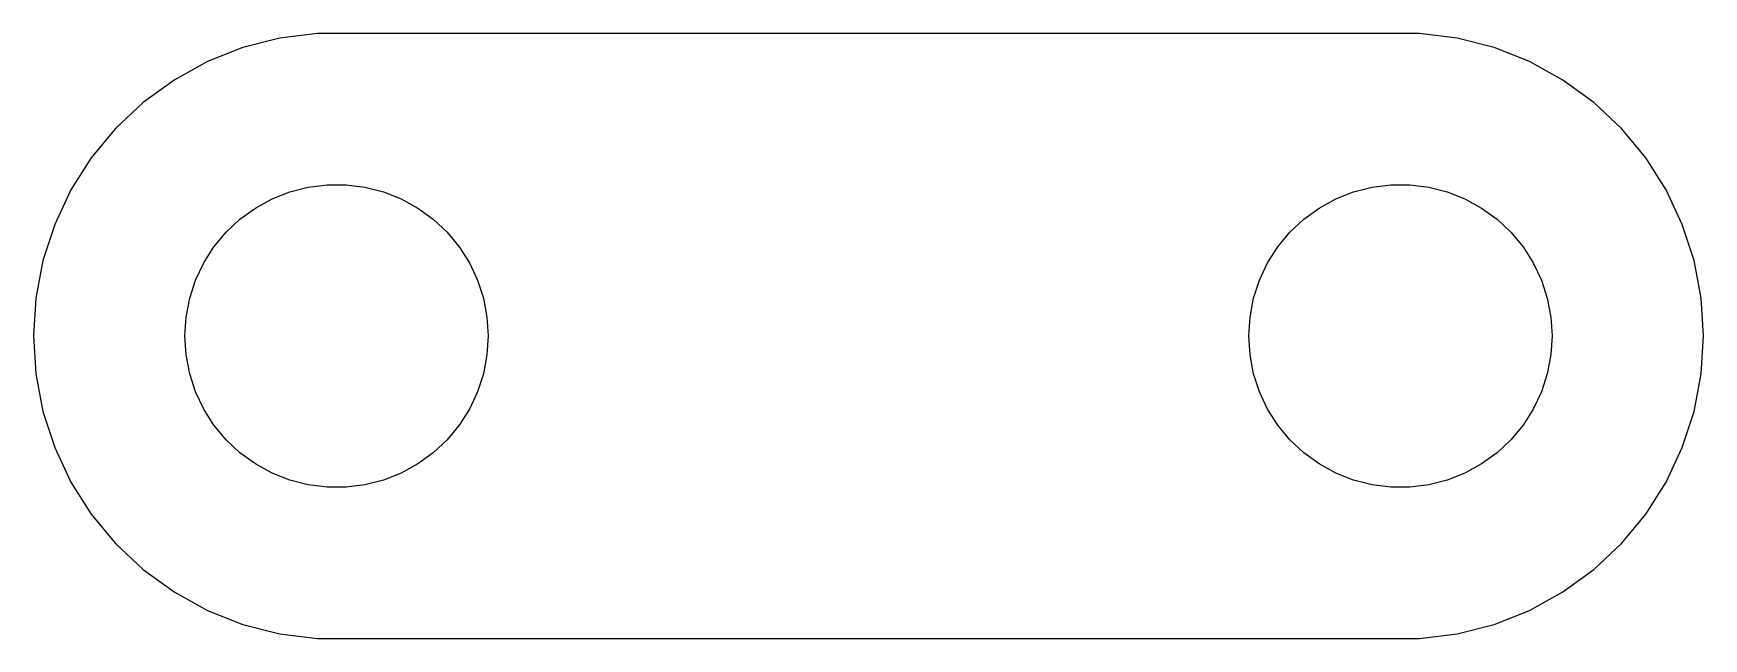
# Model space of a CAD drawing. Header units: metres. Extents: x -7.8 to 7.8, y -2.8 to 2.8.
import ezdxf

# ---------------------------------------------------------------- set-up
doc = ezdxf.new("R2010")
doc.units = ezdxf.units.M

msp = doc.modelspace()

# ---------------------------------------------------------------- linework, layer by layer
for p, q in [((-5.17894, 2.84438), (-5.53403, 2.79951)), ((5.17894, 2.84438), (-5.17894, 2.84438)), ((5.53403, 2.79951), (5.17894, 2.84438)), ((-5.88069, 2.71051), (-6.21347, 2.57875)), ((-5.53403, 2.79951), (-5.88069, 2.71051)), ((5.88069, 2.71051), (5.53403, 2.79951)), ((6.21347, 2.57875), (5.88069, 2.71051)), ((-6.21347, 2.57875), (-6.5271, 2.40633)), ((6.5271, 2.40633), (6.21347, 2.57875)), ((-6.5271, 2.40633), (-6.81665, 2.19595)), ((6.81665, 2.19595), (6.5271, 2.40633)), ((-6.81665, 2.19595), (-7.07756, 1.95096)), ((7.07756, 1.95096), (6.81665, 2.19595)), ((-7.07756, 1.95096), (-7.30569, 1.67519)), ((7.30569, 1.67519), (7.07756, 1.95096)), ((-7.30569, 1.67519), (-7.49747, 1.37299)), ((7.49747, 1.37299), (7.30569, 1.67519)), ((-5.26701, 1.39975), (-5.08946, 1.42218)), ((-5.08946, 1.42218), (-4.91052, 1.42218)), ((-4.91052, 1.42218), (-4.73297, 1.39975)), ((4.73297, 1.39975), (4.91052, 1.42218)), ((4.91052, 1.42218), (5.08946, 1.42218)), ((5.08946, 1.42218), (5.26701, 1.39975)), ((-7.49747, 1.37299), (-7.64986, 1.04915)), ((-5.76355, 1.20316), (-5.60674, 1.28937)), ((-5.60674, 1.28937), (-5.44034, 1.35526)), ((-5.44034, 1.35526), (-5.26701, 1.39975)), ((-4.73297, 1.39975), (-4.55965, 1.35526)), ((-4.55965, 1.35526), (-4.39325, 1.28937)), ((-4.39325, 1.28937), (-4.23643, 1.20316)), ((4.23643, 1.20316), (4.39325, 1.28937)), ((4.39325, 1.28937), (4.55965, 1.35526)), ((4.55965, 1.35526), (4.73297, 1.39975)), ((5.26701, 1.39975), (5.44034, 1.35526)), ((5.44034, 1.35526), (5.60674, 1.28937)), ((5.60674, 1.28937), (5.76355, 1.20316)), ((7.64986, 1.04915), (7.49747, 1.37299)), ((-5.90833, 1.09798), (-5.76355, 1.20316)), ((-4.23643, 1.20316), (-4.09166, 1.09798)), ((4.09166, 1.09798), (4.23643, 1.20316)), ((5.76355, 1.20316), (5.90833, 1.09798)), ((-7.64986, 1.04915), (-7.76045, 0.708755)), ((-6.15285, 0.837585), (-6.03877, 0.975479)), ((-6.03877, 0.975479), (-5.90833, 1.09798)), ((-4.09166, 1.09798), (-3.96121, 0.975479)), ((-3.96121, 0.975479), (-3.84714, 0.837585)), ((3.84714, 0.837585), (3.96121, 0.975479)), ((3.96121, 0.975479), (4.09166, 1.09798)), ((5.90833, 1.09798), (6.03877, 0.975479)), ((6.03877, 0.975479), (6.15285, 0.837585)), ((7.76045, 0.708755), (7.64986, 1.04915)), ((-6.24873, 0.686493), (-6.15285, 0.837585)), ((-3.84714, 0.837585), (-3.75125, 0.686493)), ((3.75125, 0.686493), (3.84714, 0.837585)), ((6.15285, 0.837585), (6.24873, 0.686493)), ((-7.76045, 0.708755), (-7.82751, 0.357193)), ((-6.32492, 0.524567), (-6.24873, 0.686493)), ((-3.75125, 0.686493), (-3.67506, 0.524567)), ((3.67506, 0.524567), (3.75125, 0.686493)), ((6.24873, 0.686493), (6.32492, 0.524567)), ((7.82751, 0.357193), (7.76045, 0.708755)), ((-6.38022, 0.35437), (-6.32492, 0.524567)), ((-3.67506, 0.524567), (-3.61977, 0.35437)), ((3.61977, 0.35437), (3.67506, 0.524567)), ((6.32492, 0.524567), (6.38022, 0.35437)), ((-7.82751, 0.357193), (-7.84999, 0)), ((-6.41376, 0.178589), (-6.38022, 0.35437)), ((-3.61977, 0.35437), (-3.58623, 0.178589)), ((3.58623, 0.178589), (3.61977, 0.35437)), ((6.38022, 0.35437), (6.41376, 0.178589)), ((7.84999, 0), (7.82751, 0.357193)), ((-6.42499, 0), (-6.41376, 0.178589)), ((-3.58623, 0.178589), (-3.575, 0)), ((3.575, 0), (3.58623, 0.178589)), ((6.41376, 0.178589), (6.42499, 0)), ((-7.84999, 0), (-7.82751, -0.357193)), ((-6.41376, -0.178589), (-6.42499, 0)), ((-3.575, 0), (-3.58623, -0.178589)), ((3.58623, -0.178589), (3.575, 0)), ((6.42499, 0), (6.41376, -0.178589)), ((7.82751, -0.357193), (7.84999, 0)), ((-6.38022, -0.35437), (-6.41376, -0.178589)), ((-3.58623, -0.178589), (-3.61977, -0.35437)), ((3.61977, -0.35437), (3.58623, -0.178589)), ((6.41376, -0.178589), (6.38022, -0.35437)), ((-7.82751, -0.357193), (-7.76045, -0.708755)), ((-6.32492, -0.524567), (-6.38022, -0.35437)), ((-3.61977, -0.35437), (-3.67506, -0.524567)), ((3.67506, -0.524567), (3.61977, -0.35437)), ((6.38022, -0.35437), (6.32492, -0.524567)), ((7.76045, -0.708755), (7.82751, -0.357193)), ((-6.24873, -0.686493), (-6.32492, -0.524567)), ((-3.67506, -0.524567), (-3.75125, -0.686493)), ((3.75125, -0.686493), (3.67506, -0.524567)), ((6.32492, -0.524567), (6.24873, -0.686493)), ((-7.76045, -0.708755), (-7.64986, -1.04915)), ((-6.15285, -0.837585), (-6.24873, -0.686493)), ((-3.75125, -0.686493), (-3.84714, -0.837585)), ((3.84714, -0.837585), (3.75125, -0.686493)), ((6.24873, -0.686493), (6.15285, -0.837585)), ((7.64986, -1.04915), (7.76045, -0.708755)), ((-6.03877, -0.975479), (-6.15285, -0.837585)), ((-3.84714, -0.837585), (-3.96121, -0.975479)), ((3.96121, -0.975479), (3.84714, -0.837585)), ((6.15285, -0.837585), (6.03877, -0.975479)), ((-7.64986, -1.04915), (-7.49747, -1.37299)), ((-5.90833, -1.09798), (-6.03877, -0.975479)), ((-5.76355, -1.20316), (-5.90833, -1.09798)), ((-4.09166, -1.09798), (-4.23643, -1.20316)), ((-3.96121, -0.975479), (-4.09166, -1.09798)), ((4.09166, -1.09798), (3.96121, -0.975479)), ((4.23643, -1.20316), (4.09166, -1.09798)), ((5.90833, -1.09798), (5.76355, -1.20316)), ((6.03877, -0.975479), (5.90833, -1.09798)), ((7.49747, -1.37299), (7.64986, -1.04915)), ((-5.60674, -1.28937), (-5.76355, -1.20316)), ((-4.23643, -1.20316), (-4.39325, -1.28937)), ((4.39325, -1.28937), (4.23643, -1.20316)), ((5.76355, -1.20316), (5.60674, -1.28937)), ((-7.49747, -1.37299), (-7.30569, -1.67519)), ((-5.44034, -1.35526), (-5.60674, -1.28937)), ((-5.26701, -1.39975), (-5.44034, -1.35526)), ((-5.08946, -1.42218), (-5.26701, -1.39975)), ((-4.73297, -1.39975), (-4.91052, -1.42218)), ((-4.55965, -1.35526), (-4.73297, -1.39975)), ((-4.39325, -1.28937), (-4.55965, -1.35526)), ((4.55965, -1.35526), (4.39325, -1.28937)), ((4.73297, -1.39975), (4.55965, -1.35526)), ((4.91052, -1.42218), (4.73297, -1.39975)), ((5.26701, -1.39975), (5.08946, -1.42218)), ((5.44034, -1.35526), (5.26701, -1.39975)), ((5.60674, -1.28937), (5.44034, -1.35526)), ((7.30569, -1.67519), (7.49747, -1.37299)), ((-4.91052, -1.42218), (-5.08946, -1.42218)), ((5.08946, -1.42218), (4.91052, -1.42218)), ((-7.30569, -1.67519), (-7.07756, -1.95096)), ((7.07756, -1.95096), (7.30569, -1.67519)), ((-7.07756, -1.95096), (-6.81665, -2.19595)), ((6.81665, -2.19595), (7.07756, -1.95096)), ((-6.81665, -2.19595), (-6.5271, -2.40633)), ((6.5271, -2.40633), (6.81665, -2.19595)), ((-6.5271, -2.40633), (-6.21347, -2.57875)), ((6.21347, -2.57875), (6.5271, -2.40633)), ((-6.21347, -2.57875), (-5.88069, -2.71051)), ((5.88069, -2.71051), (6.21347, -2.57875)), ((-5.88069, -2.71051), (-5.53403, -2.79951)), ((-5.53403, -2.79951), (-5.17894, -2.84438)), ((5.17894, -2.84438), (5.53403, -2.79951)), ((5.53403, -2.79951), (5.88069, -2.71051)), ((-5.17894, -2.84438), (5.17894, -2.84438))]:
    msp.add_line(p, q)

doc.saveas('drawing.dxf')
